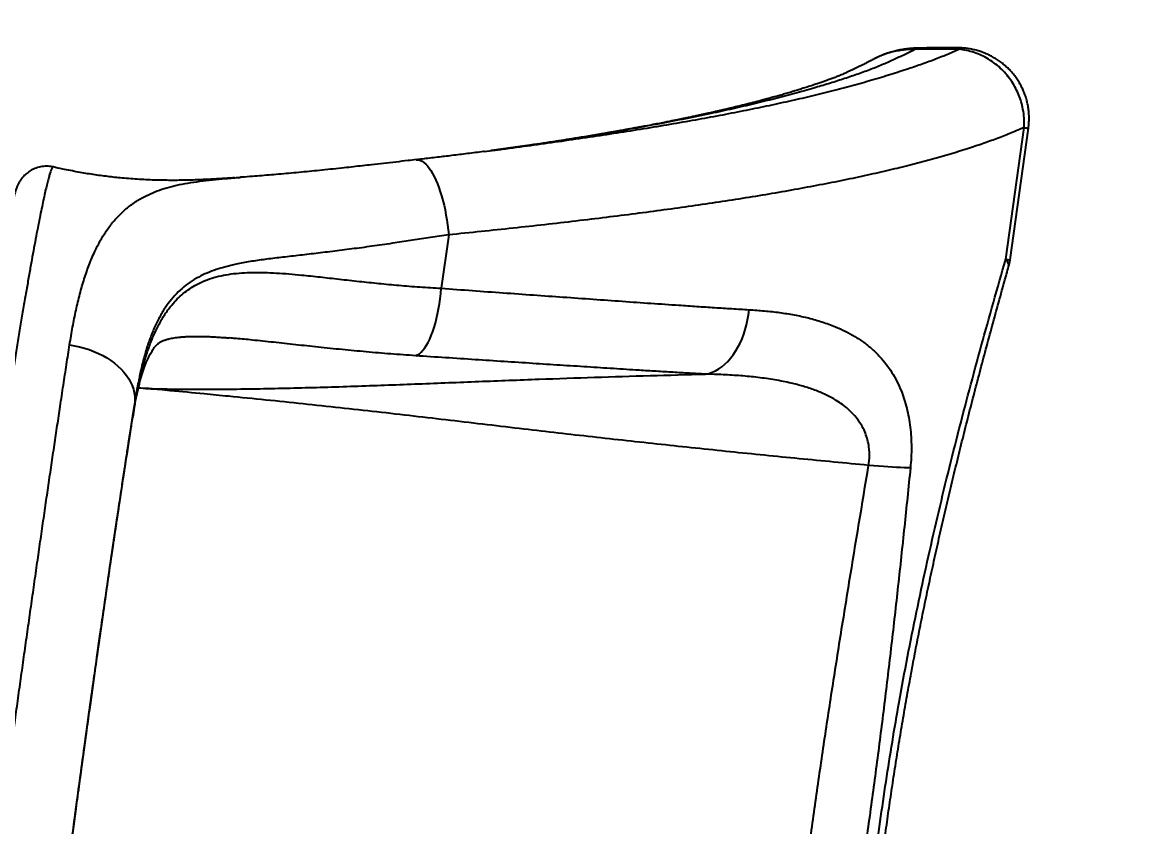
# Model space of a CAD drawing. Header units: millimetres. Extents: x -4153 to 4002, y -5023 to 3197.
# Drawn here: x 490 to 1578, y -2237 to -1453 of the extents above; entities that cross this region are included whole.
import ezdxf

# ---------------------------------------------------------------- set-up
doc = ezdxf.new("R2010")
doc.units = ezdxf.units.MM
for name, color, linetype in [('DIKOM_ОБЪЕКТ', 7, 'Continuous'), ('DIKOM_РАЗМЕР_ЗОНА', 7, 'Continuous'), ('DIKOM_РАЗМЕР_ОБЪЕКТА', 7, 'Continuous')]:
    doc.layers.add(name, color=color, linetype=linetype)
doc.styles.add('style1', font='arialbd.ttf', dxfattribs={"width": 0.8})
doc.dimstyles.new('1-50', dxfattribs={"dimtxt": 300, "dimasz": 200, "dimexe": 100, "dimexo": 0, "dimgap": 100, "dimtad": 1, "dimtxsty": 'style1', "dimcen": 200, "dimclrd": 7, "dimclre": 7, "dimclrt": 7, "dimadec": 1, "dimazin": 2, "dimtfac": 1, "dimtmove": 0, "dimatfit": 2, "dimfxl": 0, "dimlwd": 25, "dimlwe": 18, "dimarcsym": 0})

# ---------------------------------------------------------------- blocks, each defined once
blk = doc.blocks.new('*D9')
at = {"layer": 'Defpoints', "color": 0, "transparency": 16777216}
for p in [(2370.2, 1747.3), (-2106.3, -2974.6), (1195.5, -2974.6)]:
    blk.add_point(p, dxfattribs=at)
at = {"layer": 'DIKOM_РАЗМЕР_ОБЪЕКТА', "color": 7, "lineweight": 18, "transparency": 16777216}
for p, q in [((2370.2, 1747.3), (-2206.3, 1747.3)), ((1195.5, -2974.6), (-2206.3, -2974.6))]:
    blk.add_line(p, q, dxfattribs=at)
at = {"layer": 'DIKOM_РАЗМЕР_ОБЪЕКТА', "color": 7, "lineweight": 25, "transparency": 16777216}
blk.add_line((-2106.3, 1547.3), (-2106.3, -2774.6), dxfattribs=at)
at = {"layer": 'DIKOM_РАЗМЕР_ОБЪЕКТА', "color": 7, "transparency": 16777216}
for points in [[(-2139.6, 1547.3), (-2073, 1547.3), (-2106.3, 1747.3)], [(-2139.6, -2774.6), (-2073, -2774.6), (-2106.3, -2974.6)]]:
    blk.add_solid(points, dxfattribs=at)
at = {"layer": 'DIKOM_РАЗМЕР_ОБЪЕКТА', "color": 7, "transparency": 16777216, "insert": (-2359.5, -612.3), "char_height": 300, "attachment_point": 5, "rotation": 90, "style": 'style1'}
blk.add_mtext('{\\fArial|b0|i0|c204|p34;4700}', dxfattribs=at)
blk = doc.blocks.new('*D10')
at = {"layer": 'Defpoints', "color": 0, "transparency": 16777216}
for p in [(4001.7, -910), (-3216.3, -1859.5), (4001.7, -4923)]:
    blk.add_point(p, dxfattribs=at)
at = {"layer": 'DIKOM_РАЗМЕР_ЗОНА', "color": 7, "lineweight": 18, "transparency": 16777216}
for p, q in [((4001.7, -910), (4001.7, -5023)), ((-3216.3, -1859.5), (-3216.3, -5023))]:
    blk.add_line(p, q, dxfattribs=at)
at = {"layer": 'DIKOM_РАЗМЕР_ЗОНА', "color": 7, "lineweight": 25, "transparency": 16777216}
blk.add_line((-3016.3, -4923), (3801.7, -4923), dxfattribs=at)
at = {"layer": 'DIKOM_РАЗМЕР_ЗОНА', "color": 7, "transparency": 16777216}
for points in [[(-3016.3, -4889.7), (-3016.3, -4956.3), (-3216.3, -4923)], [(3801.7, -4889.7), (3801.7, -4956.3), (4001.7, -4923)]]:
    blk.add_solid(points, dxfattribs=at)
at = {"layer": 'DIKOM_РАЗМЕР_ЗОНА', "color": 7, "transparency": 16777216, "insert": (392.7, -4669.8), "char_height": 300, "attachment_point": 5, "style": 'style1'}
blk.add_mtext('{\\fArial|b0|i0|c204|p34;7200}', dxfattribs=at)
blk = doc.blocks.new('*D11')
at = {"layer": 'Defpoints', "color": 0, "transparency": 16777216}
for p in [(2631.4, 3197.3), (-3702.8, -4429.8), (2071.1, -4429.8)]:
    blk.add_point(p, dxfattribs=at)
at = {"layer": 'DIKOM_РАЗМЕР_ЗОНА', "color": 7, "lineweight": 18, "transparency": 16777216}
for p, q in [((2631.4, 3197.3), (-3802.8, 3197.3)), ((2071.1, -4429.8), (-3802.8, -4429.8))]:
    blk.add_line(p, q, dxfattribs=at)
at = {"layer": 'DIKOM_РАЗМЕР_ЗОНА', "color": 7, "lineweight": 25, "transparency": 16777216}
blk.add_line((-3702.8, 2997.3), (-3702.8, -4229.8), dxfattribs=at)
at = {"layer": 'DIKOM_РАЗМЕР_ЗОНА', "color": 7, "transparency": 16777216}
for points in [[(-3736.1, 2997.3), (-3669.5, 2997.3), (-3702.8, 3197.3)], [(-3736.1, -4229.8), (-3669.5, -4229.8), (-3702.8, -4429.8)]]:
    blk.add_solid(points, dxfattribs=at)
at = {"layer": 'DIKOM_РАЗМЕР_ЗОНА', "color": 7, "transparency": 16777216, "insert": (-3956, -616.2), "char_height": 300, "attachment_point": 5, "rotation": 90, "style": 'style1'}
blk.add_mtext('{\\fArial|b0|i0|c204|p34;7600}', dxfattribs=at)
blk = doc.blocks.new('*D12')
at = {"layer": 'Defpoints', "color": 0, "transparency": 16777216}
for p in [(-1688.3, 690.6), (2486.7, 690.6), (-1688.3, -3442.2)]:
    blk.add_point(p, dxfattribs=at)
at = {"layer": 'DIKOM_РАЗМЕР_ОБЪЕКТА', "color": 7, "lineweight": 18, "transparency": 16777216}
for p, q in [((-1688.3, 690.6), (-1688.3, -3542.2)), ((2486.7, 690.6), (2486.7, -3542.2))]:
    blk.add_line(p, q, dxfattribs=at)
at = {"layer": 'DIKOM_РАЗМЕР_ОБЪЕКТА', "color": 7, "lineweight": 25, "transparency": 16777216}
blk.add_line((2286.7, -3442.2), (-1488.3, -3442.2), dxfattribs=at)
at = {"layer": 'DIKOM_РАЗМЕР_ОБЪЕКТА', "color": 7, "transparency": 16777216}
for points in [[(-1488.3, -3408.9), (-1488.3, -3475.5), (-1688.3, -3442.2)], [(2286.7, -3408.9), (2286.7, -3475.5), (2486.7, -3442.2)]]:
    blk.add_solid(points, dxfattribs=at)
at = {"layer": 'DIKOM_РАЗМЕР_ОБЪЕКТА', "color": 7, "transparency": 16777216, "insert": (399.2, -3189), "char_height": 300, "attachment_point": 5, "style": 'style1'}
blk.add_mtext('{\\fArial|b0|i0|c204|p34;4175}', dxfattribs=at)

msp = doc.modelspace()

# ---------------------------------------------------------------- linework, layer by layer
at = {"layer": 'DIKOM_ОБЪЕКТ', "color": 7, "linetype": 'Continuous'}
for p, q in [((1360.016, -1479.597), (1360.057, -1479.595)), ((1322.935, -1487.462), (1319.789, -1489.019)), ((1320.182, -1488.895), (1319.82, -1489.084)), ((1448.479, -1684.18), (1466.339, -1555.796)), ((1452.675, -1684.656), (1470.535, -1556.273)), ((940.041, -1579.064), (955.874, -1577.016)), ((519.727, -1594.324), (519.721, -1594.321)), ((905.341, -1660.329), (898.088, -1712.461)), ((693.339, -1761.051), (691.349, -1760.887)), ((599.212, -1824.279), (597.311, -1837.949)), ((597.135, -1839.239), (597.311, -1837.949))]:
    msp.add_line(p, q, dxfattribs=at)
at = {"layer": 'DIKOM_ОБЪЕКТ', "color": 7, "linetype": 'Continuous', "flags": 128}
for points in [[(1402.757, -1479.441), (1381.416, -1479.18), (1360.057, -1479.595), (1360.057, -1479.595)], [(873.81, -1587.173), (874.528, -1587.126), (876.182, -1587.27), (877.863, -1587.763), (879.565, -1588.601), (881.278, -1589.781), (882.994, -1591.296), (884.705, -1593.14), (886.4, -1595.302), (888.074, -1597.772), (889.715, -1600.537), (891.318, -1603.584), (892.873, -1606.898), (894.373, -1610.461), (895.81, -1614.256), (897.177, -1618.264), (898.467, -1622.464), (899.674, -1626.837), (900.791, -1631.359), (901.814, -1636.008), (902.736, -1640.761), (903.554, -1645.594), (904.263, -1650.482), (904.859, -1655.402), (905.341, -1660.329)], [(1451.293, -1691.273), (1451.346, -1691.066), (1451.447, -1689.84), (1451.208, -1688.528), (1450.63, -1687.141), (1449.719, -1685.689), (1448.479, -1684.18)], [(873.188, -1778.23), (874.967, -1777.444), (876.743, -1776.284), (878.509, -1774.756), (880.253, -1772.87), (881.966, -1770.634), (883.639, -1768.062), (885.263, -1765.167), (886.828, -1761.966), (888.327, -1758.474), (889.751, -1754.713), (891.093, -1750.701), (892.345, -1746.461), (893.5, -1742.017), (894.552, -1737.391), (895.495, -1732.61), (896.325, -1727.7), (897.036, -1722.686), (897.625, -1717.598), (898.088, -1712.461)], [(1155.721, -1796.155), (1159.004, -1795.403), (1162.254, -1794.298), (1165.454, -1792.846), (1168.588, -1791.056), (1171.639, -1788.935), (1174.593, -1786.494), (1177.433, -1783.747), (1180.145, -1780.707), (1182.716, -1777.391), (1185.132, -1773.814), (1187.381, -1769.995), (1189.452, -1765.954), (1191.332, -1761.712), (1193.014, -1757.29), (1194.489, -1752.711), (1195.748, -1747.998), (1196.786, -1743.176), (1197.596, -1738.27), (1198.175, -1733.304)], [(535.759, -1767.572), (540.668, -1768.397), (545.523, -1769.456), (550.298, -1770.743), (554.97, -1772.252), (559.516, -1773.975), (563.911, -1775.904), (568.135, -1778.029), (572.166, -1780.339), (575.982, -1782.822), (579.566, -1785.466), (582.898, -1788.257), (585.962, -1791.182), (588.743, -1794.226), (591.226, -1797.373), (593.399, -1800.607), (595.251, -1803.911), (596.772, -1807.27), (597.955, -1810.667), (598.794, -1814.083), (599.285, -1817.502), (599.424, -1820.906), (599.212, -1824.279)], [(1355.533, -1887.489), (1352.594, -1887.446), (1349.348, -1887.358), (1345.812, -1887.224), (1342.006, -1887.045), (1337.95, -1886.823), (1333.667, -1886.558), (1329.182, -1886.252), (1324.517, -1885.907), (1319.699, -1885.525), (1314.756, -1885.107)]]:
    msp.add_lwpolyline(points, dxfattribs=at)
at = {"layer": 'DIKOM_ОБЪЕКТ', "color": 7, "linetype": 'Continuous'}
for centre, radius, start, end in [((1405.538, -1479.316), 2.784, 153.622541, 182.57993), ((1476.286, -1486.899), 69.611, 261.785105, 265.261604), ((1457.19, -1626.16), 58.671, 261.460829, 265.58588), ((1403.152, -1677.767), 50, 344.344154, 352.080054)]:
    msp.add_arc(centre, radius, start, end, dxfattribs=at)
for points, knots in [([(955.874, -1577.016), (956.467, -1576.939), (966.361, -1575.661), (985.174, -1573.104), (1012.503, -1569.317), (1039.558, -1565.412), (1066.362, -1561.383), (1092.611, -1557.255), (1118.263, -1553.024), (1143.084, -1548.716), (1167.069, -1544.327), (1190.222, -1539.859), (1212.716, -1535.273), (1234.514, -1530.566), (1255.802, -1525.691), (1276.492, -1520.635), (1296.535, -1515.391), (1315.774, -1510.004), (1334.216, -1504.475), (1350.744, -1499.169), (1365.539, -1494.117), (1378.652, -1489.34), (1391.162, -1484.463), (1398.892, -1481.115), (1402.757, -1479.441)], [0, 0, 0, 0, 0.003080841, 0.051337002, 0.099554356, 0.149171674, 0.198832721, 0.248508335, 0.298169876, 0.347787725, 0.396210474, 0.44467242, 0.493148209, 0.541611288, 0.590034749, 0.639832387, 0.689668834, 0.739525791, 0.789376586, 0.839186356, 0.879321641, 0.919455349, 0.959727827, 1, 1, 1, 1]), ([(1359.972, -1479.638), (1356.542, -1481.34), (1349.689, -1484.743), (1339.007, -1489.775), (1327.823, -1494.706), (1315.968, -1499.506), (1303.233, -1504.125), (1289.764, -1508.59), (1275.85, -1512.973), (1260.231, -1517.628), (1242.78, -1522.53), (1223.346, -1527.642), (1203.228, -1532.606), (1182.439, -1537.419), (1160.183, -1542.27), (1136.411, -1547.15), (1111.077, -1552.049), (1085.079, -1556.793), (1058.469, -1561.385), (1031.265, -1565.828), (1004.811, -1569.96), (987.169, -1572.572), (978.993, -1573.782)], [0, 0, 0, 0, 0.04245325, 0.08484031, 0.12714266, 0.16936864, 0.21156087, 0.25375056, 0.29591312, 0.33803512, 0.39091548, 0.44369881, 0.49636901, 0.54891686, 0.60135795, 0.65978523, 0.71810804, 0.77630871, 0.8343684, 0.89227897, 0.95008461, 1, 1, 1, 1]), ([(1359.972, -1479.638), (1359.972, -1479.638), (1359.972, -1479.638), (1353.321, -1479.635), (1348.693, -1480.136), (1342.641, -1481.013), (1336.563, -1482.394), (1330.069, -1484.407), (1324.441, -1486.604), (1321.254, -1488.319), (1320.182, -1488.895)], [0, 0, 0, 0, 0.00000035, 0.1385014, 0.27700521, 0.418041, 0.55908715, 0.73498068, 0.91085473, 1, 1, 1, 1]), ([(1360.002, -1478.396), (1359.969, -1478.397), (1358.127, -1478.458), (1354.508, -1478.756), (1349.208, -1479.393), (1344.048, -1480.309), (1339.044, -1481.476), (1334.03, -1482.933), (1329.105, -1484.717), (1325.568, -1486.151), (1323.793, -1487.037), (1323.564, -1487.151)], [0, 0, 0, 0, 0.00266916, 0.14660209, 0.28851046, 0.42715131, 0.56313965, 0.69696775, 0.84217025, 0.97969044, 1, 1, 1, 1]), ([(1360.016, -1479.597), (1360.011, -1479.608), (1360.004, -1479.622), (1359.978, -1479.635), (1359.972, -1479.638)], [0, 0, 0, 0, 0.77839183, 1, 1, 1, 1]), ([(1360.219, -1478.517), (1360.199, -1478.473), (1360.146, -1478.353), (1360.08, -1478.784), (1360.037, -1479.326), (1360.016, -1479.597)], [0, 0, 0, 0, 0.22474644, 0.61237468, 1, 1, 1, 1]), ([(1403.041, -1478.138), (1399.686, -1478.075), (1391.697, -1477.924), (1378.628, -1478.022), (1367.709, -1478.214), (1361.425, -1478.427), (1360.218, -1478.468)], [0, 0, 0, 0, 0.23509423, 0.55959942, 0.91541758, 1, 1, 1, 1]), ([(1466.339, -1555.796), (1466.425, -1552.775), (1466.598, -1546.734), (1465.493, -1538.333), (1463.673, -1530.753), (1461.334, -1524.016), (1458.282, -1517.355), (1454.457, -1510.879), (1449.877, -1504.692), (1444.579, -1498.906), (1438.56, -1493.658), (1431.891, -1489.049), (1424.879, -1485.291), (1417.629, -1482.448), (1410.261, -1480.403), (1405.255, -1479.761), (1402.757, -1479.441)], [0, 0, 0, 0, 0.08247508, 0.16495087, 0.22897905, 0.29318031, 0.3572076, 0.42641828, 0.49584433, 0.56505451, 0.63888399, 0.71296919, 0.78680535, 0.85779309, 0.92900991, 1, 1, 1, 1]), ([(1470.528, -1556.276), (1470.539, -1556.212), (1470.818, -1554.603), (1471.067, -1551.399), (1471.257, -1546.677), (1471.084, -1541.929), (1470.594, -1537.211), (1469.783, -1532.588), (1468.669, -1528.07), (1467.254, -1523.645), (1465.527, -1519.292), (1463.506, -1515.077), (1461.223, -1511.056), (1458.698, -1507.233), (1455.921, -1503.584), (1452.875, -1500.096), (1449.584, -1496.807), (1446.103, -1493.775), (1442.456, -1491.004), (1438.646, -1488.486), (1434.638, -1486.199), (1430.445, -1484.162), (1426.124, -1482.409), (1421.714, -1480.951), (1417.232, -1479.787), (1412.652, -1478.899), (1407.975, -1478.338), (1404.757, -1478.074), (1403.105, -1478.084), (1403.039, -1478.085)], [0, 0, 0, 0, 0.00165759, 0.04195219, 0.08237663, 0.12305795, 0.16389042, 0.20416596, 0.24355357, 0.28333571, 0.32344389, 0.36378063, 0.40333381, 0.44214737, 0.4813956, 0.52104625, 0.56104808, 0.60084371, 0.63956107, 0.6786263, 0.71811516, 0.75802763, 0.79831419, 0.83781583, 0.87729492, 0.91721295, 0.9575577, 0.99830931, 1, 1, 1, 1]), ([(1320.141, -1488.816), (1319.474, -1489.167), (1317.81, -1490.044), (1315.318, -1491.346), (1312.811, -1492.644), (1310.773, -1493.69), (1309.13, -1494.525), (1307.722, -1495.236), (1306.328, -1495.934), (1304.507, -1496.837), (1302.26, -1497.936), (1299.758, -1499.135), (1297.641, -1500.126), (1295.983, -1500.89), (1294.558, -1501.538), (1292.979, -1502.245), (1291.173, -1503.039), (1289.19, -1503.892), (1287.093, -1504.772), (1284.418, -1505.867), (1281.224, -1507.126), (1277.32, -1508.59), (1273.387, -1510.007), (1269.476, -1511.374), (1265.472, -1512.744), (1261.049, -1514.226), (1256.197, -1515.815), (1251.277, -1517.387), (1246.463, -1518.891), (1241.626, -1520.371), (1236.666, -1521.856), (1231.681, -1523.316), (1226.668, -1524.755), (1220.738, -1526.422), (1213.857, -1528.306), (1206.093, -1530.369), (1198.043, -1532.446), (1191.027, -1534.202), (1185.172, -1535.633), (1180.778, -1536.69), (1176.408, -1537.725), (1172.196, -1538.708), (1168.325, -1539.6), (1164.968, -1540.364), (1162.133, -1541.003), (1159.588, -1541.572), (1156.969, -1542.152), (1153.949, -1542.817), (1150.443, -1543.581), (1146.496, -1544.431), (1142.149, -1545.356), (1137.552, -1546.322), (1133.407, -1547.181), (1130.072, -1547.865), (1127.722, -1548.344), (1125.742, -1548.745), (1123.831, -1549.129), (1120.896, -1549.718), (1116.66, -1550.559), (1110.919, -1551.684), (1104.321, -1552.955), (1098.232, -1554.107), (1092.977, -1555.087), (1089.141, -1555.796), (1085.931, -1556.383), (1083.512, -1556.823), (1081.445, -1557.197), (1079.313, -1557.581), (1076.796, -1558.031), (1073.885, -1558.55), (1070.576, -1559.134), (1066.868, -1559.784), (1062.348, -1560.569), (1056.93, -1561.5), (1050.522, -1562.586), (1043.456, -1563.766), (1035.948, -1565.002), (1027.219, -1566.416), (1017.75, -1567.92), (1007.8, -1569.469), (998.687, -1570.862), (990.428, -1572.103), (983.029, -1573.201), (978.428, -1573.875), (976.264, -1574.193)], [0, 0, 0, 0, 0.00911883, 0.0227542, 0.03414877, 0.04354475, 0.05094234, 0.05720667, 0.06400391, 0.07137855, 0.08413814, 0.09741951, 0.10845847, 0.11526097, 0.12197692, 0.12984536, 0.13887165, 0.14874044, 0.1588405, 0.16915822, 0.18676578, 0.20345246, 0.2201427, 0.23435146, 0.24820841, 0.26383852, 0.28153968, 0.29898355, 0.31431293, 0.3299454, 0.34692643, 0.36281655, 0.37784463, 0.39430972, 0.41802703, 0.44072394, 0.46373408, 0.48858551, 0.50099543, 0.51325235, 0.52535518, 0.53721828, 0.54781996, 0.55686267, 0.56434486, 0.57058505, 0.5771867, 0.58516649, 0.59446369, 0.60474803, 0.61597151, 0.62813692, 0.64008247, 0.64759518, 0.65342253, 0.65782504, 0.6625024, 0.667761, 0.67978668, 0.69403992, 0.71018344, 0.72809823, 0.73818906, 0.74800251, 0.75555105, 0.76106312, 0.7651869, 0.77016133, 0.77601534, 0.78274881, 0.79036198, 0.79885419, 0.80822526, 0.82125213, 0.83566503, 0.85146386, 0.86859494, 0.88556232, 0.90924829, 0.931077, 0.95105917, 0.96920291, 0.98551403, 1, 1, 1, 1]), ([(1466.339, -1555.796), (1462.325, -1557.524), (1454.296, -1560.981), (1441.332, -1566.03), (1427.702, -1570.977), (1412.547, -1576.077), (1395.763, -1581.298), (1377.214, -1586.613), (1357.766, -1591.771), (1337.452, -1596.774), (1316.086, -1601.678), (1293.652, -1606.482), (1270.143, -1611.181), (1245.803, -1615.736), (1220.677, -1620.149), (1195.04, -1624.382), (1168.934, -1628.443), (1142.408, -1632.343), (1115.238, -1636.129), (1087.471, -1639.808), (1058.863, -1643.418), (1029.413, -1646.975), (999.132, -1650.479), (968.331, -1653.88), (937.1, -1657.181), (915.924, -1659.28), (905.341, -1660.329)], [0, 0, 0, 0, 0.03600708, 0.07201417, 0.10813718, 0.14426046, 0.18642155, 0.22861775, 0.27082565, 0.31302143, 0.3551828, 0.39856764, 0.44199095, 0.4854273, 0.52885044, 0.57223549, 0.6143724, 0.65654413, 0.69872801, 0.74090022, 0.78303664, 0.82640384, 0.86980966, 0.91322787, 0.95663313, 1, 1, 1, 1]), ([(979.045, -1573.782), (979.021, -1573.784), (978.978, -1573.788), (978.447, -1573.865), (976.961, -1574.079), (975.4, -1574.303), (973.589, -1574.562), (971.604, -1574.843), (969.004, -1575.209), (966.043, -1575.621), (962.848, -1576.061), (959.731, -1576.486), (956.585, -1576.911), (953.47, -1577.327), (950.679, -1577.696), (948.398, -1577.995), (947.018, -1578.174), (946.416, -1578.252)], [0, 0, 0, 0, 0.04236949, 0.07661693, 0.12120809, 0.16801156, 0.21830034, 0.28194091, 0.34495815, 0.44823128, 0.5414254, 0.62193879, 0.71587687, 0.80986812, 0.88593304, 0.95022338, 1, 1, 1, 1]), ([(873.796, -1587.034), (871.1, -1587.347), (864.37, -1588.128), (853.728, -1589.348), (841.868, -1590.701), (831.067, -1591.926), (821.234, -1593.039), (812.32, -1594.044), (802.768, -1595.095), (792.667, -1596.178), (782.134, -1597.274), (771.803, -1598.314), (761.677, -1599.297), (751.755, -1600.225), (742.038, -1601.095), (732.526, -1601.909), (723.207, -1602.667), (713.566, -1603.408), (706.512, -1603.937), (702.597, -1604.238), (702.103, -1604.276)], [0, 0, 0, 0, 0.0424927, 0.10605779, 0.16962395, 0.23311749, 0.28160263, 0.33083566, 0.38115665, 0.44194985, 0.50245509, 0.56270094, 0.62272323, 0.68255367, 0.74222829, 0.80177564, 0.86123161, 0.92106979, 0.99004414, 1, 1, 1, 1]), ([(940.173, -1579.061), (939.832, -1579.105), (934.418, -1579.807), (923.809, -1581.143), (908.887, -1582.999), (894.086, -1584.775), (882.562, -1586.13), (875.659, -1586.928), (873.777, -1587.145)], [0, 0, 0, 0, 0.015738909, 0.249864036, 0.483924101, 0.693701781, 0.916516497, 1, 1, 1, 1]), ([(519.743, -1594.233), (519.643, -1594.206), (518.538, -1593.905), (516.369, -1593.634), (513.302, -1593.442), (510.288, -1593.59), (507.372, -1594.015), (504.58, -1594.703), (501.943, -1595.622), (499.485, -1596.735), (497.231, -1598.004), (495.198, -1599.381), (493.394, -1600.82), (491.814, -1602.279), (490.445, -1603.725), (489.263, -1605.136), (488.243, -1606.501), (487.357, -1607.821), (486.581, -1609.105), (485.888, -1610.366), (485.261, -1611.627), (484.676, -1612.915), (484.114, -1614.28), (483.542, -1615.802), (482.911, -1617.658), (482.161, -1620.1), (481.366, -1622.988), (480.552, -1626.208), (479.762, -1629.526), (478.956, -1633.085), (478.118, -1636.94), (477.268, -1640.992), (476.398, -1645.27), (475.497, -1649.806), (474.568, -1654.6), (473.606, -1659.658), (472.612, -1664.985), (471.584, -1670.586), (470.524, -1676.447), (469.432, -1682.571), (468.308, -1688.955), (467.15, -1695.613), (465.958, -1702.538), (464.736, -1709.708), (463.489, -1717.101), (462.215, -1724.711), (460.914, -1732.56), (459.583, -1740.657), (458.22, -1749.005), (456.832, -1757.577), (455.417, -1766.374), (453.975, -1775.398), (452.507, -1784.638), (451.019, -1794.072), (449.509, -1803.698), (447.978, -1813.518), (446.423, -1823.545), (444.848, -1833.75), (443.259, -1844.105), (441.657, -1854.594), (440.039, -1865.246), (438.403, -1876.063), (436.75, -1887.049), (435.084, -1898.167), (433.406, -1909.421), (431.715, -1920.813), (430.011, -1932.339), (428.301, -1943.963), (426.584, -1955.675), (424.862, -1967.469), (423.134, -1979.365), (421.4, -1991.344), (419.663, -2003.386), (417.927, -2015.478), (416.194, -2027.595), (414.463, -2039.748), (412.732, -2051.949), (410.997, -2064.221), (409.261, -2076.556), (407.524, -2088.938), (405.791, -2101.351), (404.062, -2113.777), (402.341, -2126.199), (400.63, -2138.598), (398.93, -2150.958), (397.246, -2163.263), (395.578, -2175.495), (393.928, -2187.643), (392.296, -2199.717), (390.676, -2211.749), (389.066, -2223.76), (387.466, -2235.745), (385.883, -2247.665), (384.319, -2259.486), (382.78, -2271.174), (381.268, -2282.715), (379.777, -2294.144), (378.308, -2305.467), (376.86, -2316.682), (375.438, -2327.759), (374.04, -2338.701), (372.667, -2349.511), (371.321, -2360.173), (370.004, -2370.663), (368.716, -2380.987), (367.456, -2391.154), (366.224, -2401.167), (365.023, -2410.99), (363.858, -2420.588), (362.733, -2429.943), (361.64, -2439.093), (360.58, -2448.047), (359.553, -2456.805), (358.562, -2465.337), (357.607, -2473.643), (356.688, -2481.725), (355.805, -2489.588), (354.962, -2497.193), (354.158, -2504.546), (353.394, -2511.648), (352.666, -2518.517), (351.978, -2525.133), (351.332, -2531.475), (350.73, -2537.517), (350.169, -2543.295), (349.648, -2548.817), (349.166, -2554.09), (348.728, -2559.089), (348.331, -2563.819), (347.976, -2568.285), (347.664, -2572.496), (347.396, -2576.447), (347.171, -2580.151), (346.991, -2583.635), (346.857, -2586.95), (346.776, -2590.181), (346.766, -2593.148), (346.835, -2595.722), (346.965, -2597.79), (347.131, -2599.491), (347.333, -2601), (347.588, -2602.477), (347.907, -2603.956), (348.302, -2605.466), (348.794, -2607.032), (349.403, -2608.671), (350.157, -2610.393), (351.086, -2612.2), (352.218, -2614.077), (353.579, -2615.997), (355.184, -2617.917), (357.037, -2619.788), (359.126, -2621.554), (361.43, -2623.165), (363.92, -2624.578), (366.652, -2625.801), (369.592, -2626.783), (372.686, -2627.429), (374.773, -2627.73), (375.811, -2627.745), (375.816, -2627.745)], [0, 0, 0, 0, 0.00020679, 0.0022859, 0.00432553, 0.00632914, 0.00829911, 0.01023747, 0.01214449, 0.01402002, 0.01586178, 0.01766893, 0.01944334, 0.02119416, 0.0229404, 0.0247066, 0.02652412, 0.02843703, 0.03049724, 0.03276828, 0.03532908, 0.0382847, 0.0417845, 0.04606305, 0.0515451, 0.05921143, 0.06961401, 0.07856331, 0.08697939, 0.0958943, 0.10441275, 0.11267019, 0.12083457, 0.12892744, 0.13695314, 0.14493424, 0.15288843, 0.16083036, 0.16877364, 0.17664683, 0.18452369, 0.19242407, 0.20033171, 0.2082242, 0.21608201, 0.22388741, 0.23167425, 0.23952617, 0.24736497, 0.25519832, 0.26303428, 0.27087784, 0.2787369, 0.28658391, 0.29439099, 0.30222857, 0.31008183, 0.31793474, 0.32576771, 0.33356571, 0.34133964, 0.34917744, 0.35700171, 0.36482032, 0.37264074, 0.38046837, 0.38831071, 0.39616107, 0.40396002, 0.41177119, 0.41959206, 0.42741548, 0.43523174, 0.44303328, 0.45082343, 0.4585757, 0.46634766, 0.47414801, 0.48197131, 0.48981236, 0.49766566, 0.5055255, 0.51338598, 0.52123972, 0.52908148, 0.53690563, 0.54470706, 0.55248085, 0.5602277, 0.56798644, 0.57579504, 0.58363297, 0.59148428, 0.59932969, 0.60714985, 0.61492906, 0.6226956, 0.63051208, 0.63831922, 0.64612469, 0.65393506, 0.66175619, 0.66959692, 0.67742271, 0.68522831, 0.6930752, 0.70094312, 0.70881072, 0.71665197, 0.72444746, 0.7322155, 0.74005695, 0.74788822, 0.75571711, 0.76355039, 0.77139428, 0.77925667, 0.78714451, 0.79495926, 0.80282001, 0.81070881, 0.81860806, 0.82649701, 0.83435644, 0.84215275, 0.85007788, 0.85800744, 0.86595104, 0.87392229, 0.88193688, 0.89001412, 0.89817556, 0.90636662, 0.91473253, 0.92334414, 0.93236279, 0.94221654, 0.95034499, 0.95612408, 0.96017145, 0.96356229, 0.96643346, 0.96892454, 0.97114116, 0.97316491, 0.97506146, 0.97688469, 0.97867869, 0.9804716, 0.98228309, 0.98412653, 0.98600272, 0.98790534, 0.98982573, 0.99175678, 0.99369383, 0.99582938, 0.99792937, 0.99998858, 1, 1, 1, 1]), ([(519.721, -1594.321), (519.656, -1594.278), (519.414, -1594.119), (518.853, -1594.761), (518.037, -1596.292), (517.075, -1598.844), (515.987, -1602.316), (514.785, -1606.684), (513.471, -1611.91), (512.052, -1617.951), (510.521, -1624.842), (508.863, -1632.647), (507.077, -1641.391), (505.165, -1651.082), (503.148, -1661.614), (501.049, -1672.86), (498.875, -1684.781), (496.633, -1697.328), (494.307, -1710.589), (491.876, -1724.672), (489.343, -1739.586), (486.709, -1755.326), (484.002, -1771.714), (481.257, -1788.551), (478.479, -1805.792), (475.674, -1823.391), (472.821, -1841.484), (469.897, -1860.215), (466.905, -1879.576), (463.849, -1899.548), (460.764, -1919.906), (457.685, -1940.412), (454.618, -1961.027), (451.567, -1981.71), (448.511, -2002.616), (445.425, -2023.907), (442.313, -2045.56), (439.184, -2067.545), (436.071, -2089.609), (432.855, -2112.619), (429.545, -2136.542), (426.152, -2161.319), (422.788, -2186.158), (419.46, -2210.996), (416.177, -2235.77), (413.135, -2258.999), (410.325, -2280.682), (407.739, -2300.85), (405.222, -2320.69), (402.755, -2340.351), (400.346, -2359.788), (398, -2378.96), (395.744, -2397.644), (393.606, -2415.616), (391.584, -2432.865), (389.678, -2449.389), (387.871, -2465.332), (386.151, -2480.809), (384.524, -2495.772), (382.996, -2510.178), (381.585, -2523.859), (380.307, -2536.668), (379.16, -2548.604), (378.142, -2559.679), (377.244, -2569.978), (376.462, -2579.572), (375.799, -2588.413), (375.262, -2596.464), (374.855, -2603.628), (374.58, -2609.827), (374.436, -2615.078), (374.417, -2619.408), (374.525, -2622.854), (374.76, -2625.454), (375.139, -2627.07), (375.498, -2627.792), (375.764, -2627.675), (375.818, -2627.652)], [0, 0, 0, 0, 0.004775892, 0.017982161, 0.031567324, 0.045165082, 0.058762899, 0.072348151, 0.085574672, 0.098812682, 0.112050622, 0.125277089, 0.138889128, 0.152513661, 0.166138224, 0.179750252, 0.192977836, 0.206216983, 0.219456117, 0.232683772, 0.246296073, 0.259920918, 0.273545687, 0.287158045, 0.300368581, 0.313590526, 0.326812438, 0.340022965, 0.353616024, 0.367221668, 0.380827103, 0.39442029, 0.407631997, 0.420855134, 0.434078291, 0.447289981, 0.460885247, 0.474492931, 0.48810085, 0.501696058, 0.516978866, 0.532270419, 0.547553212, 0.56316597, 0.578788318, 0.59440111, 0.60763002, 0.620870436, 0.634110856, 0.647339807, 0.660953146, 0.674579025, 0.688205015, 0.701818367, 0.715024693, 0.728242312, 0.741459963, 0.754666166, 0.768254793, 0.781855731, 0.795456689, 0.809045208, 0.822273177, 0.835512593, 0.848752027, 0.861979925, 0.875594009, 0.889220635, 0.902847341, 0.916461501, 0.929684894, 0.942919755, 0.956154537, 0.969377769, 0.982987303, 0.996609257, 1, 1, 1, 1]), ([(696.458, -1604.738), (691.902, -1605.055), (682.438, -1605.712), (667.798, -1606.488), (652.424, -1607.054), (636.575, -1607.293), (620.338, -1607.093), (603.752, -1606.381), (587.95, -1605.177), (572.938, -1603.558), (558.682, -1601.611), (543.987, -1599.165), (530.942, -1596.678), (522.845, -1594.865), (519.76, -1594.174)], [0, 0, 0, 0, 0.07918773, 0.16449785, 0.25270023, 0.34292313, 0.43438549, 0.52712813, 0.62162957, 0.69901909, 0.77857648, 0.86098499, 0.94705174, 1, 1, 1, 1]), ([(535.759, -1767.572), (536.714, -1761.726), (538.625, -1750.031), (541.953, -1733.597), (545.706, -1717.904), (549.975, -1703.115), (554.8, -1689.273), (560.111, -1676.72), (565.914, -1665.443), (572.205, -1655.389), (579.147, -1646.323), (586.786, -1638.285), (595.165, -1631.257), (603.754, -1625.593), (612.439, -1621.069), (621.119, -1617.457), (630.368, -1614.417), (640.304, -1611.871), (651.01, -1609.774), (662.541, -1608.048), (674.837, -1606.62), (687.915, -1605.394), (697.347, -1604.655), (702.104, -1604.282)], [0, 0, 0, 0, 0.05063707, 0.10130684, 0.15194154, 0.2038667, 0.25583001, 0.30775345, 0.35753174, 0.40734491, 0.45712432, 0.50814486, 0.55920105, 0.61022492, 0.65278296, 0.69537651, 0.73797054, 0.78052886, 0.82425948, 0.86803332, 0.91180257, 0.95552609, 1, 1, 1, 1]), ([(905.341, -1660.329), (899.423, -1661.24), (887.586, -1663.062), (870.179, -1665.641), (851.896, -1668.414), (832.863, -1671.222), (813.211, -1673.863), (794.158, -1676.271), (775.791, -1678.472), (758.197, -1680.517), (741.62, -1682.404), (726.075, -1684.272), (711.533, -1686.387), (698.904, -1688.724), (688.003, -1691.322), (678.626, -1694.127), (669.796, -1697.453), (661.243, -1701.496), (653.055, -1706.465), (645.286, -1712.49), (638.166, -1719.417), (631.689, -1727.247), (625.848, -1735.98), (620.567, -1745.76), (615.835, -1756.643), (611.597, -1768.586), (607.86, -1781.386), (604.58, -1794.977), (601.682, -1809.221), (600.035, -1819.265), (599.212, -1824.279)], [0, 0, 0, 0, 0.03386711, 0.06774896, 0.10161592, 0.14251533, 0.1835318, 0.22460915, 0.2656874, 0.30670693, 0.34760804, 0.38721014, 0.42683741, 0.46643637, 0.4969301, 0.52745628, 0.55797605, 0.58846212, 0.62201765, 0.65569505, 0.68943073, 0.72316142, 0.75682597, 0.79037276, 0.82520581, 0.86014, 0.89514165, 0.93016182, 0.96513847, 1, 1, 1, 1]), ([(1294.805, -2788.822), (1294.762, -2776.908), (1294.677, -2753.081), (1294.765, -2717.069), (1295.053, -2680.825), (1295.593, -2644.34), (1296.412, -2607.634), (1297.544, -2570.724), (1299.021, -2533.623), (1300.87, -2496.349), (1303.112, -2458.972), (1305.768, -2421.514), (1308.865, -2383.992), (1312.41, -2346.428), (1316.412, -2308.85), (1320.939, -2270.803), (1326.021, -2232.309), (1331.674, -2193.39), (1337.823, -2154.562), (1344.774, -2114.024), (1352.609, -2071.819), (1361.375, -2027.995), (1370.691, -1984.405), (1380.513, -1941.094), (1390.865, -1897.818), (1401.714, -1854.601), (1413.002, -1811.446), (1424.602, -1768.641), (1436.436, -1726.175), (1444.465, -1698.176), (1448.479, -1684.18)], [0, 0, 0, 0, 0.03297277, 0.0659486, 0.09892096, 0.13202015, 0.16512296, 0.19822156, 0.23144138, 0.26467006, 0.2978983, 0.33111713, 0.36434188, 0.39757684, 0.43081144, 0.46403588, 0.4985456, 0.5330671, 0.56758856, 0.60209852, 0.64150146, 0.68092762, 0.72036313, 0.75979245, 0.79919773, 0.83934346, 0.87950839, 0.91968172, 0.95985089, 1, 1, 1, 1]), ([(597.311, -1837.949), (598.098, -1833.076), (599.673, -1823.328), (602.378, -1809.398), (605.416, -1795.929), (608.867, -1783.043), (612.785, -1770.799), (617.204, -1759.323), (622.185, -1748.691), (627.77, -1738.958), (633.525, -1730.841), (639.33, -1724.156), (645.05, -1718.683), (651.188, -1713.852), (658.046, -1709.484), (665.705, -1705.692), (674.227, -1702.535), (683.366, -1700.111), (693.137, -1698.4), (703.533, -1697.352), (714.377, -1696.91), (725.649, -1696.991), (737.32, -1697.502), (749.448, -1698.368), (763.577, -1699.66), (779.913, -1701.397), (798.648, -1703.527), (817.764, -1705.682), (837.169, -1707.714), (856.862, -1709.554), (877.139, -1711.183), (891.105, -1712.035), (898.088, -1712.461)], [0, 0, 0, 0, 0.033066251, 0.066149451, 0.099212001, 0.133060823, 0.16693387, 0.200777858, 0.234931545, 0.26911609, 0.303265065, 0.329877391, 0.356525097, 0.38317236, 0.409783506, 0.44003603, 0.470315053, 0.500571062, 0.531658036, 0.562767836, 0.593859318, 0.624316017, 0.654802906, 0.685293449, 0.715755429, 0.757552131, 0.799380383, 0.841177155, 0.880652689, 0.920126522, 0.960063262, 1, 1, 1, 1]), ([(1299.47, -2782.541), (1299.49, -2776.577), (1299.536, -2762.541), (1299.686, -2740.4), (1299.916, -2716.17), (1300.238, -2692.214), (1300.655, -2668.485), (1301.17, -2644.992), (1301.793, -2621.519), (1302.527, -2598.09), (1303.375, -2574.728), (1304.342, -2551.456), (1305.431, -2528.293), (1306.646, -2505.259), (1307.987, -2482.373), (1309.459, -2459.652), (1311.062, -2437.111), (1312.798, -2414.765), (1314.669, -2392.616), (1316.686, -2370.546), (1318.851, -2348.478), (1321.175, -2326.363), (1323.649, -2304.27), (1326.274, -2282.22), (1329.049, -2260.211), (1331.977, -2238.24), (1335.056, -2216.328), (1338.288, -2194.456), (1341.675, -2172.594), (1345.223, -2150.695), (1348.931, -2128.765), (1352.791, -2106.838), (1356.798, -2084.947), (1360.946, -2063.122), (1365.242, -2041.311), (1369.693, -2019.472), (1374.305, -1997.556), (1379.07, -1975.583), (1383.987, -1953.549), (1389.052, -1931.447), (1394.265, -1909.276), (1399.62, -1887.029), (1405.115, -1864.702), (1410.748, -1842.292), (1416.515, -1819.795), (1422.411, -1797.207), (1428.433, -1774.523), (1434.578, -1751.737), (1440.84, -1728.855), (1446.423, -1708.673), (1449.93, -1696.163), (1451.301, -1691.275)], [0, 0, 0, 0, 0.01668986, 0.03928128, 0.06166474, 0.08396475, 0.10556337, 0.12710008, 0.14855704, 0.16991692, 0.19116298, 0.21227985, 0.23325357, 0.25407109, 0.27472046, 0.29519113, 0.31547358, 0.33555941, 0.35544151, 0.37514285, 0.39497835, 0.41483308, 0.43464697, 0.45442632, 0.47417715, 0.49390604, 0.51362162, 0.53326575, 0.55294691, 0.57271334, 0.59253994, 0.61240147, 0.63227178, 0.65211784, 0.671934, 0.69190951, 0.7119878, 0.73217701, 0.75248497, 0.77291923, 0.79348735, 0.81419724, 0.83505579, 0.85607071, 0.87724895, 0.89859755, 0.92012325, 0.94183219, 0.96374158, 0.98583331, 1, 1, 1, 1]), ([(898.088, -1712.461), (908.245, -1713.199), (928.565, -1714.676), (958.53, -1716.831), (988.071, -1718.944), (1017.304, -1721.027), (1046.194, -1723.084), (1074.698, -1725.102), (1102.589, -1727.055), (1126.728, -1728.714), (1147.327, -1730.099), (1164.594, -1731.229), (1181.584, -1732.308), (1192.645, -1732.972), (1198.175, -1733.304)], [0, 0, 0, 0, 0.09284054, 0.18573592, 0.27863031, 0.37147051, 0.46614837, 0.56088546, 0.65562198, 0.75030039, 0.81265705, 0.87501454, 0.93750803, 1, 1, 1, 1]), ([(1198.175, -1733.304), (1203.22, -1733.646), (1213.32, -1734.331), (1228.027, -1736.008), (1242.379, -1738.278), (1256.29, -1741.273), (1269.712, -1745.076), (1281.618, -1749.426), (1292.098, -1754.18), (1301.259, -1759.202), (1309.99, -1764.987), (1318.221, -1771.603), (1325.52, -1778.753), (1331.916, -1786.368), (1337.467, -1794.348), (1342.451, -1803.122), (1346.48, -1812.003), (1349.639, -1820.818), (1352.069, -1829.371), (1354.013, -1838.374), (1355.427, -1847.725), (1356.283, -1857.387), (1356.587, -1867.273), (1356.4, -1877.34), (1355.821, -1884.111), (1355.533, -1887.489)], [0, 0, 0, 0, 0.06029775, 0.12073201, 0.18119599, 0.24161117, 0.30193178, 0.3621529, 0.40869339, 0.45536655, 0.50204019, 0.54862559, 0.5950925, 0.63483248, 0.67469561, 0.71451357, 0.75419396, 0.78515061, 0.81621542, 0.84725759, 0.87818366, 0.90857199, 0.93909813, 0.96961836, 1, 1, 1, 1]), ([(597.141, -1839.234), (597.193, -1838.896), (597.593, -1836.272), (598.387, -1831.609), (599.521, -1825.305), (600.693, -1819.369), (601.892, -1813.782), (603.12, -1808.545), (604.372, -1803.651), (605.645, -1799.094), (606.934, -1794.867), (608.235, -1790.96), (609.542, -1787.369), (610.794, -1784.223), (611.975, -1781.494), (613.14, -1779.01), (614.338, -1776.67), (615.544, -1774.526), (616.707, -1772.647), (617.822, -1771.015), (618.886, -1769.611), (619.898, -1768.411), (620.873, -1767.386), (621.831, -1766.499), (622.813, -1765.722), (623.709, -1765.118), (624.875, -1764.455), (626.245, -1763.794), (627.753, -1763.184), (629.28, -1762.659), (630.834, -1762.195), (632.716, -1761.708), (634.964, -1761.217), (637.614, -1760.744), (640.538, -1760.325), (643.746, -1759.968), (647.259, -1759.68), (651.051, -1759.47), (655.152, -1759.342), (659.545, -1759.298), (664.293, -1759.344), (669.401, -1759.484), (674.868, -1759.721), (680.705, -1760.06), (686.206, -1760.44), (689.851, -1760.743), (691.351, -1760.867)], [0, 0, 0, 0, 0.00368453, 0.02862658, 0.05321091, 0.07733173, 0.10101496, 0.12429113, 0.14719536, 0.16976938, 0.19206012, 0.21412303, 0.23602157, 0.25783078, 0.2765309, 0.29595446, 0.31757973, 0.33932599, 0.36133201, 0.38376865, 0.40686761, 0.43095966, 0.45654973, 0.48449116, 0.51646578, 0.54967354, 0.57786339, 0.60495161, 0.63359838, 0.65281777, 0.67132576, 0.69023804, 0.71234949, 0.73402617, 0.75548317, 0.77690656, 0.79839014, 0.82034987, 0.84187452, 0.86392175, 0.88651161, 0.90966692, 0.93340107, 0.95771784, 0.98261406, 1, 1, 1, 1]), ([(873.188, -1778.23), (865.053, -1777.656), (848.785, -1776.509), (824.852, -1774.479), (801.301, -1772.254), (778.352, -1769.891), (756.082, -1767.471), (734.516, -1765.097), (715.263, -1763.081), (701.574, -1761.716), (694.947, -1761.181), (693.339, -1761.051)], [0, 0, 0, 0, 0.12529682, 0.25059373, 0.37681301, 0.5030323, 0.62695784, 0.75093596, 0.87484874, 0.96965243, 1, 1, 1, 1]), ([(438.127, -2469.378), (438.773, -2464.111), (440.068, -2453.573), (442.134, -2437.021), (444.286, -2419.963), (446.55, -2402.206), (448.923, -2383.77), (451.405, -2364.666), (453.965, -2345.111), (456.574, -2325.336), (459.225, -2305.38), (461.909, -2285.287), (464.648, -2264.906), (467.462, -2244.077), (470.35, -2222.82), (473.305, -2201.163), (476.296, -2179.352), (479.287, -2157.634), (482.275, -2136.044), (485.252, -2114.615), (488.241, -2093.19), (491.266, -2071.605), (494.321, -2049.894), (497.403, -2028.094), (500.475, -2006.456), (503.504, -1985.236), (506.482, -1964.461), (509.41, -1944.151), (512.31, -1924.138), (515.206, -1904.274), (518.091, -1884.601), (520.962, -1865.161), (523.785, -1846.182), (526.708, -1826.679), (529.715, -1806.813), (532.796, -1786.665), (534.772, -1773.935), (535.759, -1767.572)], [0, 0, 0, 0, 0.02771594, 0.05545564, 0.08319517, 0.11091121, 0.13943206, 0.16797929, 0.19652636, 0.22504743, 0.25275908, 0.28049487, 0.30823039, 0.3359423, 0.36445703, 0.39299805, 0.4215388, 0.45005364, 0.47779088, 0.50555227, 0.53331352, 0.56105072, 0.58959545, 0.6181662, 0.6467367, 0.67528154, 0.70298979, 0.73072232, 0.75845466, 0.78616307, 0.81467511, 0.84321301, 0.87175104, 0.90026301, 0.93350161, 0.96676125, 1, 1, 1, 1]), ([(1155.721, -1796.155), (1150.514, -1795.874), (1140.099, -1795.312), (1124.074, -1794.389), (1107.756, -1793.416), (1088.481, -1792.232), (1066.084, -1790.824), (1040.377, -1789.179), (1014.108, -1787.479), (987.133, -1785.725), (959.471, -1783.926), (931.141, -1782.074), (902.404, -1780.183), (882.925, -1778.881), (873.188, -1778.23)], [0, 0, 0, 0, 0.06259766, 0.12519528, 0.18793494, 0.25067447, 0.34336862, 0.43612271, 0.52887772, 0.62157411, 0.71614999, 0.81078466, 0.90542086, 1, 1, 1, 1]), ([(612.691, -1810.27), (612.938, -1810.277), (614.126, -1810.306), (617.749, -1810.394), (624.327, -1810.534), (641.616, -1810.821), (666.735, -1810.955), (708.379, -1810.625), (758.063, -1809.632), (817.094, -1807.835), (876.001, -1805.639), (934.778, -1803.283), (991.981, -1801.073), (1047.624, -1799.166), (1101.725, -1797.49), (1137.722, -1796.6), (1155.721, -1796.155)], [0, 0, 0, 0, 0.00135568, 0.00650941, 0.01984746, 0.03739195, 0.10122698, 0.15751112, 0.26582241, 0.37415462, 0.48250643, 0.59085939, 0.69918965, 0.79945804, 0.89973006, 1, 1, 1, 1]), ([(1314.756, -1885.107), (1314.999, -1883.341), (1315.484, -1879.804), (1315.662, -1874.505), (1315.386, -1868.427), (1314.337, -1861.879), (1312.329, -1855.112), (1309.674, -1848.991), (1307.074, -1844.486), (1303.949, -1839.928), (1300.229, -1835.378), (1294.954, -1830.232), (1289.271, -1825.697), (1282.019, -1820.868), (1273.033, -1816.039), (1262.195, -1811.514), (1250.944, -1807.847), (1238.014, -1804.52), (1223.352, -1801.617), (1206.897, -1799.287), (1190.103, -1797.682), (1173.053, -1796.644), (1161.496, -1796.318), (1155.721, -1796.155)], [0, 0, 0, 0, 0.02155482, 0.04317815, 0.06473116, 0.09702408, 0.12743688, 0.15800305, 0.18848488, 0.20115665, 0.23810023, 0.2751866, 0.31235118, 0.34939839, 0.40964215, 0.47003256, 0.53051233, 0.59087631, 0.67259067, 0.75439695, 0.83628935, 0.91819884, 1, 1, 1, 1]), ([(612.691, -1810.27), (612.601, -1810.267), (609.319, -1810.136), (606.035, -1809.971), (602.841, -1809.81)], [0, 0, 0, 0, 0.02721473, 1, 1, 1, 1]), ([(602.923, -1809.462), (606.102, -1809.727), (609.36, -1809.998), (612.613, -1810.264), (612.691, -1810.27)], [0, 0, 0, 0, 0.976107951, 1, 1, 1, 1]), ([(1314.756, -1885.107), (1292.182, -1882.972), (1247.033, -1878.701), (1179.618, -1871.907), (1112.415, -1864.832), (1045.442, -1857.461), (976.977, -1849.581), (907.031, -1841.28), (847.322, -1834.329), (799.429, -1829.005), (763.376, -1825.145), (727.145, -1821.4), (694.951, -1818.192), (663.879, -1815.177), (641.419, -1813.025), (624.531, -1811.406), (617.851, -1810.766), (614.36, -1810.43), (613.152, -1810.315), (612.757, -1810.277), (612.691, -1810.27)], [0, 0, 0, 0, 0.09573981, 0.19148712, 0.2872393, 0.38299103, 0.47873409, 0.58179956, 0.68486447, 0.73642076, 0.78798346, 0.83953797, 0.89108331, 0.92454427, 0.97055113, 0.9852019, 0.9949789, 0.99836067, 0.99972249, 1, 1, 1, 1]), ([(599.212, -1824.279), (598.339, -1829.783), (596.591, -1840.793), (593.865, -1858.219), (590.967, -1876.929), (587.889, -1897.039), (584.631, -1918.545), (581.563, -1939.006), (578.709, -1958.212), (576.083, -1976.009), (573.435, -1994.08), (570.508, -2014.201), (567.3, -2036.428), (563.817, -2060.77), (560.6, -2083.448), (557.658, -2104.355), (554.99, -2123.434), (552.34, -2142.519), (549.454, -2163.442), (546.345, -2186.151), (543.036, -2210.543), (540.04, -2232.844), (537.346, -2253.057), (534.943, -2271.232), (532.593, -2289.144), (530.074, -2308.493), (527.416, -2329.126), (524.651, -2350.841), (522.208, -2370.271), (520.064, -2387.534), (518.194, -2402.767), (516.401, -2417.538), (515.281, -2426.929), (514.721, -2431.623)], [0, 0, 0, 0, 0.03323756, 0.06649574, 0.09973328, 0.13668413, 0.17366329, 0.21061419, 0.23912788, 0.26766778, 0.29620761, 0.32472129, 0.36170881, 0.3987245, 0.43571204, 0.464256, 0.49282623, 0.52139652, 0.54994022, 0.58689742, 0.62388336, 0.66084045, 0.68935845, 0.71790267, 0.74644683, 0.77496488, 0.8119229, 0.84890925, 0.88586724, 0.91438729, 0.94293372, 0.97148004, 1, 1, 1, 1]), ([(516.697, -2417.424), (517.449, -2411.191), (518.955, -2398.722), (521.392, -2378.948), (523.755, -2360.025), (526.02, -2342.11), (528.151, -2325.408), (530.349, -2308.344), (532.831, -2289.239), (535.616, -2268.002), (538.719, -2244.586), (541.658, -2222.618), (544.406, -2202.244), (546.946, -2183.555), (549.517, -2164.763), (552.371, -2144.045), (555.513, -2121.414), (558.942, -2096.935), (562.124, -2074.402), (565.049, -2053.853), (567.711, -2035.276), (570.368, -2016.865), (573.272, -1996.868), (576.417, -1975.399), (579.782, -1952.628), (582.849, -1932.081), (585.618, -1913.684), (588.101, -1897.324), (590.542, -1881.379), (592.891, -1866.165), (595.154, -1851.638), (596.592, -1842.512), (597.311, -1837.949)], [0, 0, 0, 0, 0.03872292, 0.07747589, 0.11619867, 0.14608073, 0.17599, 0.20589952, 0.2357815, 0.27450486, 0.31325835, 0.35198197, 0.38186393, 0.41177319, 0.44168234, 0.47156417, 0.51030331, 0.54907267, 0.58781169, 0.61770685, 0.64762895, 0.67755087, 0.70744578, 0.74618116, 0.78494636, 0.82368151, 0.85357368, 0.88349279, 0.91341234, 0.94330414, 0.97165209, 1, 1, 1, 1]), ([(516.884, -2416.103), (517.183, -2413.617), (517.836, -2408.194), (518.883, -2399.584), (520.015, -2390.328), (521.181, -2380.873), (522.377, -2371.244), (523.601, -2361.46), (524.849, -2351.536), (526.124, -2341.473), (527.425, -2331.254), (528.757, -2320.863), (530.119, -2310.291), (531.51, -2299.551), (532.927, -2288.67), (534.366, -2277.672), (535.825, -2266.588), (537.298, -2255.444), (538.783, -2244.262), (540.284, -2233.014), (541.805, -2221.672), (543.347, -2210.218), (544.909, -2198.677), (546.484, -2187.074), (548.075, -2175.424), (549.676, -2163.738), (551.287, -2152.03), (552.907, -2140.313), (554.531, -2128.605), (556.165, -2116.888), (557.803, -2105.179), (559.447, -2093.484), (561.09, -2081.84), (562.734, -2070.242), (564.377, -2058.687), (566.023, -2047.173), (567.669, -2035.696), (569.318, -2024.254), (570.968, -2012.854), (572.61, -2001.55), (574.244, -1990.361), (575.865, -1979.296), (577.48, -1968.331), (579.086, -1957.475), (580.681, -1946.739), (582.265, -1936.131), (583.835, -1925.662), (585.391, -1915.343), (586.928, -1905.192), (588.445, -1895.228), (589.945, -1885.431), (591.431, -1875.778), (592.905, -1866.259), (594.36, -1856.907), (595.774, -1847.874), (596.69, -1842.069), (597.136, -1839.24)], [0, 0, 0, 0, 0.015712246, 0.034275806, 0.052876531, 0.071491714, 0.090093542, 0.108656653, 0.127158763, 0.145606788, 0.164044801, 0.182552335, 0.201155508, 0.21982405, 0.238527558, 0.257233382, 0.275901295, 0.294500823, 0.313002983, 0.331404967, 0.349909592, 0.368508881, 0.387131566, 0.405769678, 0.424417503, 0.44306582, 0.461706749, 0.480334305, 0.498941504, 0.517491921, 0.536156076, 0.554757482, 0.573316122, 0.59185143, 0.610383776, 0.628929291, 0.647505418, 0.666131735, 0.684827521, 0.703548552, 0.722108381, 0.740680538, 0.759262528, 0.777850727, 0.796442155, 0.815031719, 0.833615926, 0.852190884, 0.87075397, 0.889232889, 0.907669662, 0.926225102, 0.944863272, 0.963547134, 0.982239071, 1, 1, 1, 1]), ([(1221.038, -2558.555), (1225.235, -2521.143), (1231.53, -2465.023), (1240.227, -2390.217), (1246.996, -2334.32), (1254.087, -2278.647), (1261.556, -2223.197), (1269.481, -2167.8), (1277.891, -2111.917), (1286.736, -2055.559), (1299.016, -1979.765), (1308.46, -1922.971), (1314.756, -1885.107)], [0, 0, 0, 0, 0.16609489, 0.24914924, 0.3322028, 0.41442068, 0.49663805, 0.57891325, 0.66118914, 0.74588543, 0.83058268, 1, 1, 1, 1]), ([(1355.533, -1887.489), (1353.573, -1906.695), (1349.655, -1945.108), (1343.458, -2002.731), (1336.961, -2060.351), (1330.145, -2117.522), (1322.972, -2174.225), (1315.393, -2230.462), (1307.303, -2286.652), (1298.753, -2342.824), (1289.804, -2398.957), (1280.5, -2455.06), (1270.919, -2511.107), (1264.331, -2548.426), (1261.037, -2567.085)], [0, 0, 0, 0, 0.08449444, 0.16898887, 0.25351392, 0.33803853, 0.42062994, 0.50322068, 0.58589405, 0.66856863, 0.75140871, 0.83424958, 0.91712436, 1, 1, 1, 1])]:
    msp.add_open_spline(points, degree=3, knots=knots, dxfattribs=at)

# ---------------------------------------------------------------- dimensions: what is measured, and where the dimension line sits
at = {"layer": 'DIKOM_РАЗМЕР_ЗОНА'}
dim = msp.add_linear_dim(base=(-3702.81, -4429.789), p1=(2631.356, 3197.305), p2=(2071.052, -4429.789), angle=90, text='{\\fArial|b0|i0|c204|p34;7600}', dimstyle='1-50', dxfattribs=at)
dim.commit()
dim.dimension.update_dxf_attribs({"geometry": '*D11', "text_midpoint": (-3702.81, -616.242), "dimtype": 160})
dim = msp.add_linear_dim(base=(4001.69, -4923), p1=(-3216.31, -1859.463), p2=(4001.69, -909.963), text='{\\fArial|b0|i0|c204|p34;7200}', dimstyle='1-50', dxfattribs=at)
dim.commit()
dim.dimension.update_dxf_attribs({"geometry": '*D10', "text_midpoint": (392.69, -4923), "dimtype": 160})
at = {"layer": 'DIKOM_РАЗМЕР_ОБЪЕКТА'}
dim = msp.add_linear_dim(base=(-2106.31, -2974.611), p1=(2370.191, 1747.316), p2=(1195.51, -2974.611), angle=90, text='{\\fArial|b0|i0|c204|p34;4700}', dimstyle='1-50', dxfattribs=at)
dim.commit()
dim.dimension.update_dxf_attribs({"geometry": '*D9', "text_midpoint": (-2106.31, -612.262), "dimtype": 160})
dim = msp.add_linear_dim(base=(-1688.31, -3442.202), p1=(2486.69, 690.555), p2=(-1688.31, 690.555), text='{\\fArial|b0|i0|c204|p34;<>}', dimstyle='1-50', dxfattribs=at)
dim.commit()
dim.dimension.update_dxf_attribs({"geometry": '*D12', "text_midpoint": (399.19, -3442.202), "dimtype": 160})

doc.saveas('drawing.dxf')
